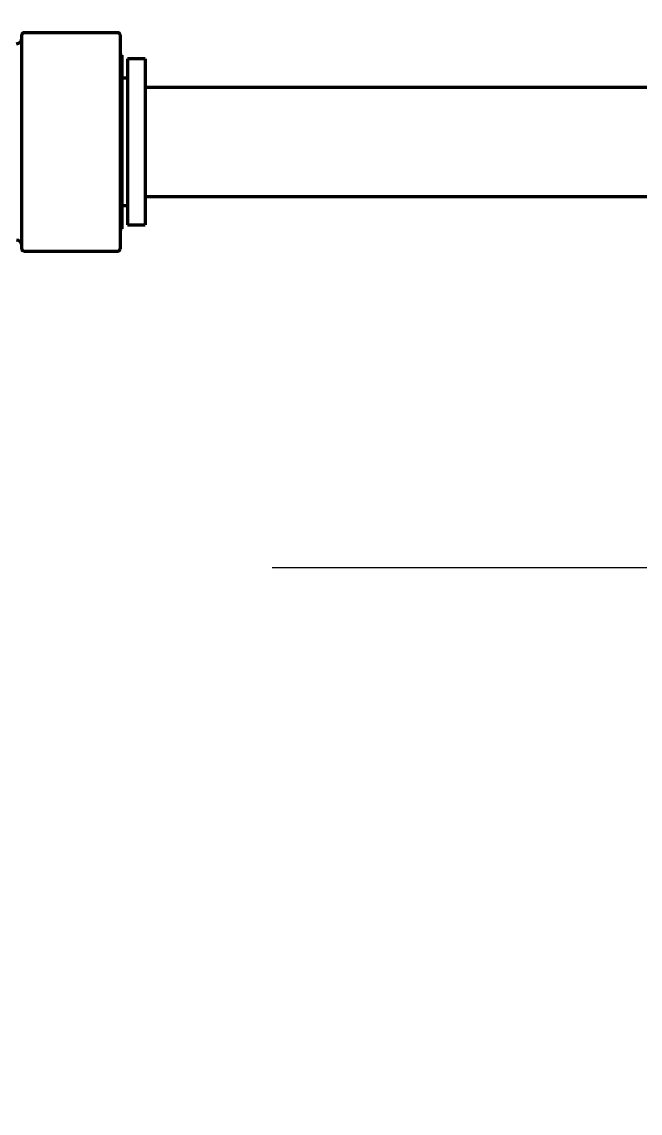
# Model space of a CAD drawing. Header units: inches. Extents: x -3055 to 7244, y 299 to 5591.
# Drawn here: x 4383.8 to 4440.4, y 1977.6 to 2077.6 of the extents above; entities that cross this region are included whole.
import ezdxf

# ---------------------------------------------------------------- set-up
doc = ezdxf.new("R2010")
doc.units = ezdxf.units.IN

# ---------------------------------------------------------------- blocks, each defined once
blk = doc.blocks.new('A$C0B5A562A')
at = {"color": 6}
for p, q in [((0, 50), (0, -50)), ((-50, 0), (50, 0))]:
    blk.add_line(p, q, dxfattribs=at)

msp = doc.modelspace()

# ---------------------------------------------------------------- linework, layer by layer
at = {"linetype": 'Continuous', "lineweight": 70}
for p, q in [((4383.76, 2066.62), (4383.76, 2076.42)), ((4392.56, 2076.62), (4383.96, 2076.62)), ((4392.76, 2076.42), (4392.76, 2066.62)), ((4392.96, 2074.57), (4392.76, 2074.57)), ((4392.96, 2058.67), (4392.96, 2074.57)), ((4393.46, 2074.22), (4393.46, 2059.02)), ((4395.06, 2074.22), (4393.46, 2074.22)), ((4395.06, 2074.22), (4395.06, 2059.02)), ((4393.46, 2072.45), (4392.96, 2072.45)), ((4456.56, 2071.62), (4395.06, 2071.62)), ((4383.76, 2056.82), (4383.76, 2066.62)), ((4392.76, 2066.62), (4392.76, 2056.82)), ((4395.06, 2061.62), (4456.56, 2061.62)), ((4392.96, 2060.8), (4393.46, 2060.8)), ((4393.46, 2059.02), (4395.06, 2059.02)), ((4392.76, 2058.67), (4392.96, 2058.67)), ((4383.96, 2056.62), (4392.56, 2056.62))]:
    msp.add_line(p, q, dxfattribs=at)
for centre, radius, start, end in [((4383.26, 2076.12), 0.5, 270, 0), ((4383.96, 2076.42), 0.2, 90, 180), ((4392.56, 2076.42), 0.2, 0, 90), ((4383.26, 2057.12), 0.5, 0, 90), ((4383.96, 2056.82), 0.2, 180, 270), ((4392.56, 2056.82), 0.2, 270, 0)]:
    msp.add_arc(centre, radius, start, end, dxfattribs=at)

# ---------------------------------------------------------------- block references
msp.add_blockref('A$C0B5A562A', (4456.71, 2027.62))

doc.saveas('drawing.dxf')
